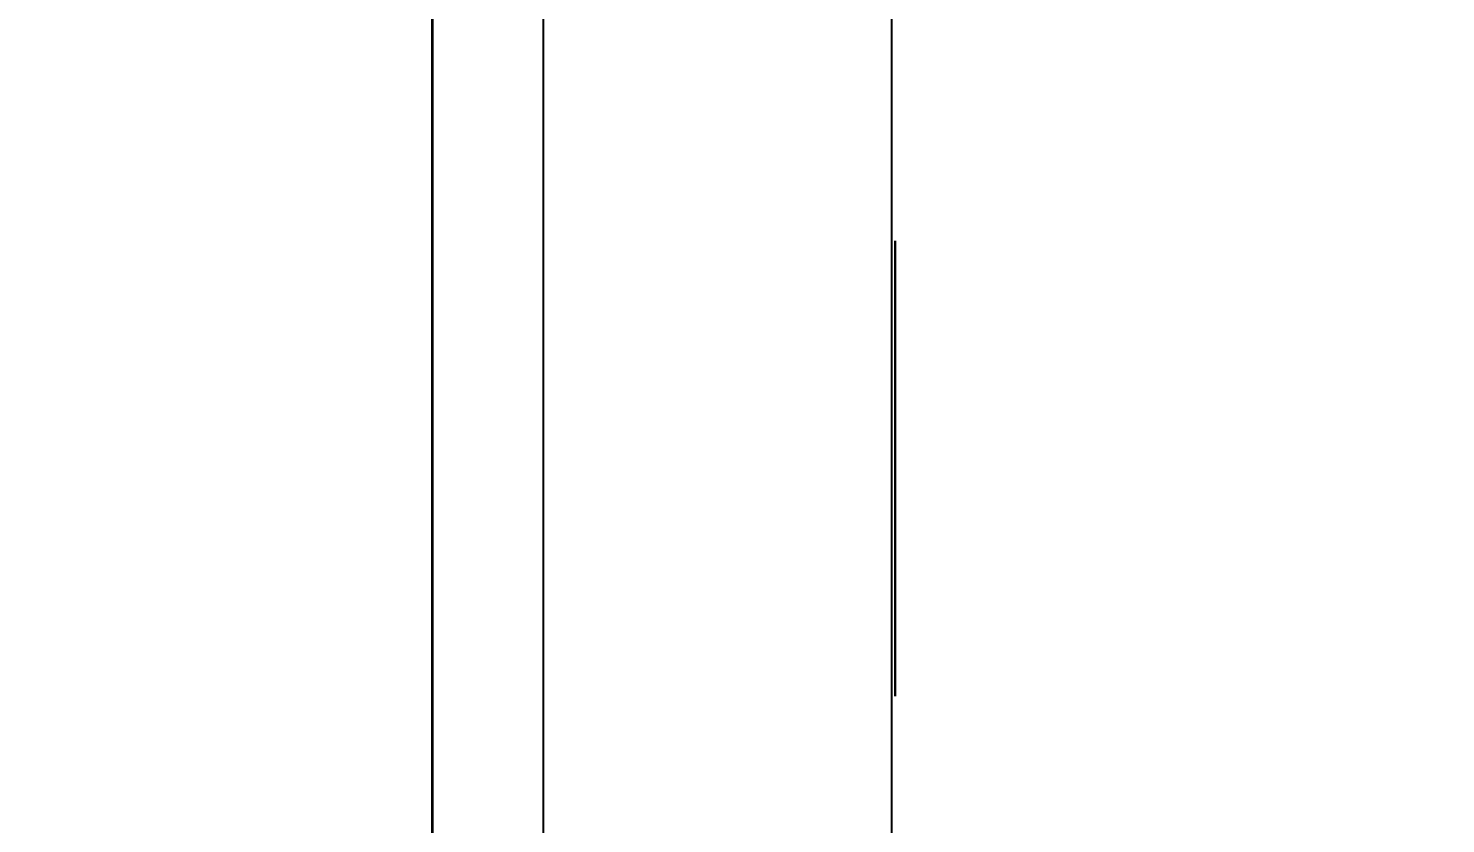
# Model space of a CAD drawing. Extents: x 11992 to 29481, y -6727 to 6811.
# Drawn here: x 14382.1 to 14443.7, y 1772.2 to 1806.8 of the extents above; entities that cross this region are included whole.
import ezdxf

# ---------------------------------------------------------------- set-up
doc = ezdxf.new("R2010")
doc.units = 0
doc.header["$MEASUREMENT"] = 0
doc.linetypes.add('DASHED', pattern=[19.05, 12.7, -6.35])
doc.layers.get('0').update_dxf_attribs({"color": 8, "linetype": 'CONTINUOUS'})
for name, color, linetype in [('DQ-BEAM-DASH', 8, 'DASHED'), ('FF-FINISH【完成面】', 8, 'CONTINUOUS'), ('WALL', 8, 'CONTINUOUS')]:
    doc.layers.add(name, color=color, linetype=linetype)

# ---------------------------------------------------------------- blocks, each defined once
blk = doc.blocks.new('MB-B')
at = {"layer": 'DQ-BEAM-DASH', "ltscale": 0.01}
blk.add_line((-15700, 7400), (-15700, 5200.001), dxfattribs=at)

msp = doc.modelspace()

# ---------------------------------------------------------------- linework, layer by layer
for p, q in [((14399.619, 630.595, -2440.428), (14399.629, 3630.597, -2440.428)), ((14404.45, 1783.123, -1930.428), (14404.45, 1821.254, -1930.428)), ((14399.625, 1810.209, -2123.422), (14399.625, 1794.063, -2123.422)), ((14399.625, 1793.231, -1938.425), (14399.625, 1809.295, -1938.425)), ((14399.625, 1807.216, -2225.425), (14399.625, 1806.736, -2223.607)), ((14399.625, 1806.736, -2223.607), (14399.625, 1806.256, -2221.789)), ((14399.625, 1806.256, -2221.789), (14399.625, 1805.776, -2219.972)), ((14399.625, 1805.776, -2219.972), (14399.625, 1805.297, -2218.154)), ((14399.625, 1805.297, -2218.154), (14399.625, 1804.817, -2216.336)), ((14399.625, 1804.817, -2216.336), (14399.625, 1804.338, -2214.518)), ((14399.625, 1804.338, -2214.518), (14399.625, 1803.416, -2211.017)), ((14399.625, 1803.416, -2211.017), (14399.625, 1802.494, -2207.517)), ((14399.625, 1802.494, -2207.517), (14399.625, 1801.574, -2204.016)), ((14399.625, 1801.574, -2204.016), (14399.625, 1800.655, -2200.515)), ((14399.625, 1800.655, -2200.515), (14399.625, 1799.737, -2197.013)), ((14399.625, 1799.737, -2197.013), (14399.625, 1798.821, -2193.511)), ((14399.625, 1798.821, -2193.511), (14399.625, 1797.906, -2190.009)), ((14399.625, 1797.906, -2190.009), (14399.625, 1796.993, -2186.506)), ((14419.743, 1797.572, -1530.427), (14419.743, 1777.772, -1530.427)), ((14419.743, 1797.572, -1530.427), (14419.743, 1797.572, -1650.427)), ((14419.743, 1777.772, -1650.427), (14419.743, 1797.572, -1650.427)), ((14419.743, 1797.572, -1650.427), (14419.743, 1797.572, -1530.427)), ((14399.625, 1796.993, -2186.506), (14399.625, 1796.082, -2183.003)), ((14399.625, 1796.082, -2183.003), (14399.625, 1795.174, -2179.499)), ((14399.625, 1795.174, -2179.499), (14399.625, 1794.268, -2175.994)), ((14399.625, 1794.268, -2175.994), (14399.625, 1793.364, -2172.489)), ((14399.625, 1794.063, -2123.422), (14399.625, 1777.916, -2123.422)), ((14399.625, 1792.317, -2168.411), (14399.625, 1793.364, -2172.489)), ((14399.625, 1777.168, -1938.425), (14399.625, 1793.231, -1938.425)), ((14399.625, 1791.277, -2164.331), (14399.625, 1792.317, -2168.411)), ((14399.625, 1790.246, -2160.249), (14399.625, 1791.277, -2164.331)), ((14399.625, 1789.223, -2156.165), (14399.625, 1790.246, -2160.249)), ((14399.625, 1788.208, -2152.079), (14399.625, 1789.223, -2156.165)), ((14399.625, 1787.201, -2147.991), (14399.625, 1788.208, -2152.079)), ((14399.625, 1788.147, -2151.863), (14399.625, 1787.562, -2149.497)), ((14399.625, 1787.562, -2149.497), (14399.625, 1786.979, -2147.13)), ((14399.625, 1786.202, -2143.901), (14399.625, 1787.201, -2147.991)), ((14399.625, 1786.979, -2147.13), (14399.625, 1786.399, -2144.762)), ((14399.625, 1786.399, -2144.762), (14399.625, 1785.822, -2142.394)), ((14399.625, 1785.211, -2139.81), (14399.625, 1786.202, -2143.901)), ((14399.625, 1785.822, -2142.394), (14399.625, 1785.247, -2140.025)), ((14399.625, 1785.247, -2140.025), (14399.625, 1784.676, -2137.655)), ((14399.625, 1784.228, -2135.716), (14399.625, 1785.211, -2139.81)), ((14399.625, 1784.676, -2137.655), (14399.625, 1784.107, -2135.284)), ((14399.625, 1783.254, -2131.62), (14399.625, 1784.228, -2135.716)), ((14399.625, 1784.107, -2135.284), (14399.625, 1783.541, -2132.913)), ((14399.625, 1783.541, -2132.913), (14399.625, 1782.978, -2130.542)), ((14399.625, 1782.287, -2127.522), (14399.625, 1783.254, -2131.62)), ((14404.45, 1744.991, -1930.428), (14404.45, 1783.123, -1930.428)), ((14399.625, 1782.978, -2130.542), (14399.625, 1782.418, -2128.169)), ((14399.625, 1782.418, -2128.169), (14399.625, 1781.86, -2125.796)), ((14399.625, 1781.329, -2123.422), (14399.625, 1782.287, -2127.522)), ((14399.625, 1781.644, -2127.04), (14399.625, 1782.231, -2127.369)), ((14399.625, 1781.86, -2125.796), (14399.625, 1781.305, -2123.422)), ((14399.625, 1781.058, -2126.712), (14399.625, 1781.644, -2127.04)), ((14399.625, 1780.471, -2126.383), (14399.625, 1781.058, -2126.712)), ((14399.625, 1779.885, -2126.054), (14399.625, 1780.471, -2126.383)), ((14399.625, 1779.298, -2125.725), (14399.625, 1779.885, -2126.054)), ((14399.625, 1778.711, -2125.396), (14399.625, 1779.298, -2125.725)), ((14399.625, 1778.125, -2125.067), (14399.625, 1778.711, -2125.396)), ((14399.625, 1777.538, -2124.738), (14399.625, 1778.125, -2125.067)), ((14399.625, 1777.916, -2123.422), (14399.625, 1761.77, -2123.422)), ((14419.743, 1777.772, -1530.427), (14419.743, 1777.772, -1650.427)), ((14419.743, 1777.772, -1650.427), (14419.743, 1777.772, -1530.427)), ((14399.625, 1776.952, -2124.409), (14399.625, 1777.538, -2124.738)), ((14399.625, 1761.104, -1938.425), (14399.625, 1777.168, -1938.425)), ((14399.625, 1776.365, -2124.08), (14399.625, 1776.952, -2124.409)), ((14399.625, 1775.779, -2123.751), (14399.625, 1776.365, -2124.08)), ((14399.625, 1775.192, -2123.422), (14399.625, 1775.779, -2123.751))]:
    msp.add_line(p, q)
at = {"layer": 'FF-FINISH【完成面】', "elevation": 0}
msp.add_lwpolyline([(16119.609, 650.547), (14419.609, 650.547), (14419.609, 4210.547), (17179.609, 4210.547), (17179.609, 1589.384)], dxfattribs=at)
at = {"layer": 'WALL'}
msp.add_line((14399.609, 630.547), (14399.609, 3730.547), dxfattribs=at)

# ---------------------------------------------------------------- block references
msp.add_blockref('MB-B', (30099.609, -4369.453))

doc.saveas('drawing.dxf')
